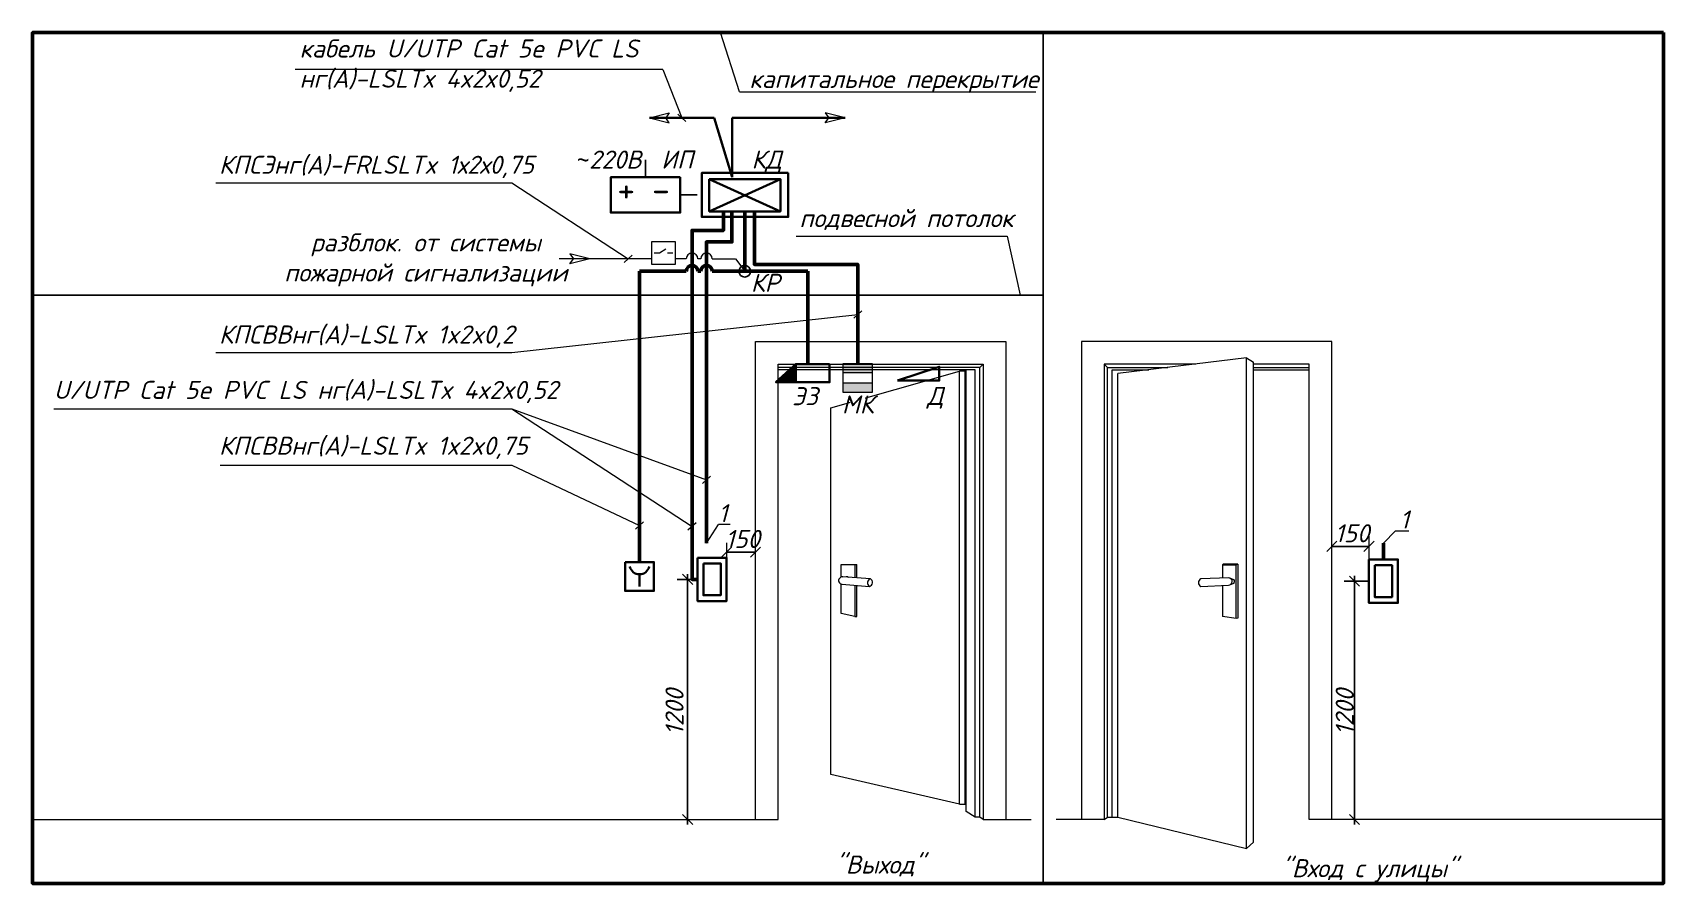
# Model space of a CAD drawing. Header units: millimetres. Extents: x -227263 to 66247, y -328592 to 378394.
# Drawn here: x -155987 to -133428, y -172947 to -161177 of the extents above; entities that cross this region are included whole.
import ezdxf
from ezdxf.enums import TextEntityAlignment as Align

# ---------------------------------------------------------------- set-up
doc = ezdxf.new("R2010")
doc.units = ezdxf.units.MM
doc.header["$LTSCALE"] = 0.5
doc.set_wipeout_variables(frame=1)
doc.layers.get('0').update_dxf_attribs({"lineweight": 18})
for name, color, linetype, lineweight in [('002_СКУД', 7, 'Continuous', 40), ('1.АПС_текст', 7, 'Continuous', 15), ('1Шлейф контроля', 6, 'Continuous', 50), ('1Шлейф управления', 4, 'Continuous', 50), ('АПС извещ', 1, 'Continuous', 30), ('СС Текст', 7, 'Continuous', 25), ('СС_СКУД_кабель', 7, 'Continuous', 30), ('СС_СКУД_оборудование', 7, 'Continuous', 25), ('Текст', 2, 'Continuous', 0), ('узлы', 7, 'Continuous', 15), ('Часофикация', 250, 'Continuous', 20)]:
    doc.layers.add(name, color=color, linetype=linetype, lineweight=lineweight)
doc.layers.add('1', color=7, linetype='Continuous')
doc.layers.add('Датчики охр.', color=5, linetype='Continuous')
doc.styles.add('DEN', font='', dxfattribs={"height": 300})
doc.styles.add('ISOCPEUR', font='isocpeui.ttf', dxfattribs={"height": 2.5})
doc.styles.get('DEN').set_extended_font_data('ISOCPEUR')

# ---------------------------------------------------------------- blocks, each defined once
blk = doc.blocks.new('A$C9ab982bb')
at = {"layer": 'АПС извещ', "color": 1, "lineweight": 30, "ltscale": 100}
blk.add_lwpolyline([(320, 0), (320, 631), (0, 631), (0, 0)], close=True, dxfattribs=at)
at = {"layer": '1', "color": 7, "lineweight": 20, "style": 'DEN'}
blk.add_text('+ -', height=240, rotation=270, dxfattribs=at).set_placement((92, 573))
blk = doc.blocks.new('A$C5594c400')
at = {"layer": '002_СКУД', "color": 7, "lineweight": 30}
blk.add_lwpolyline([(0, 0), (720, 240), (720, 0), (0, 0)], dxfattribs=at)
blk = doc.blocks.new('A$C27f7bdc1')
at = {"color": 0, "linetype": 'Continuous', "lineweight": 15}
blk.add_wipeout([(0, 500), (500, 500), (500, 0), (0, 0)], dxfattribs=at).dxf.layer = '002_СКУД'
at = {"layer": '002_СКУД', "color": 0, "linetype": 'Continuous', "lineweight": 15}
for p, q in [((50, 250), (163, 250)), ((163, 250), (300, 343)), ((337, 250), (450, 250))]:
    blk.add_line(p, q, dxfattribs=at)
blk.add_lwpolyline([(0, 500), (500, 500), (500, 0), (0, 0)], close=True, dxfattribs=at)
blk = doc.blocks.new('A$Cff5e0414')
at = {"color": 0, "linetype": 'Continuous', "lineweight": -2}
blk.add_wipeout([(0, 400), (400, 400), (400, 0), (0, 0)], dxfattribs=at).dxf.layer = '002_СКУД'
at = {"layer": '002_СКУД', "color": 0, "linetype": 'Continuous', "lineweight": -2}
blk.add_lwpolyline([(0, 400), (400, 400), (400, 0), (0, 0)], close=True, dxfattribs=at)
blk.add_lwpolyline([(200, 60), (200, 230)], dxfattribs=at)
blk.add_arc((200, 367), 137, 191.269, 348.731, dxfattribs=at)
blk = doc.blocks.new('_Oblique')
at = {"color": 0, "linetype": 'ByBlock', "lineweight": -2}
blk.add_line((-0.5, -0.5), (0.5, 0.5), dxfattribs=at)
blk = doc.blocks.new('A$Ccd7540e4')
at = {"layer": '002_СКУД', "lineweight": 30}
h = blk.add_hatch(color=5, dxfattribs=at)
h.dxf.hatch_style = 1
h.paths.add_polyline_path([(0, 272), (0, 400), (-400, 400), (-400, 272)])
h.paths.add_polyline_path([(-400, 128), (-400, 0), (0, 0), (0, 128)])
at = {"layer": '002_СКУД', "color": 5, "lineweight": 15}
blk.add_lwpolyline([(-400, 400), (0, 400), (0, 0), (-400, 0)], close=True, dxfattribs=at)
for points in [[(0, 272), (-400, 272)], [(0, 128), (-400, 128)]]:
    blk.add_lwpolyline(points, dxfattribs=at)
blk = doc.blocks.new('A$C876f5cd0')
at = {"layer": '002_СКУД', "lineweight": 30}
h = blk.add_hatch(color=256, dxfattribs=at)
h.dxf.hatch_style = 1
h.paths.add_polyline_path([(468, 0), (744, 0), (468, 250)])
for points in [[(0, 250), (468, 250), (744, 0), (0, 0), (0, 250)], [(468, 250), (468, 0)]]:
    blk.add_lwpolyline(points, dxfattribs=at)
blk = doc.blocks.new('A$C49419f92')
at = {"color": 0, "linetype": 'Continuous', "lineweight": -2}
blk.add_wipeout([(0, 600), (400, 600), (400, 0), (0, 0)], dxfattribs=at).dxf.layer = '002_СКУД'
at = {"layer": '002_СКУД', "color": 0, "linetype": 'Continuous', "lineweight": -2}
for points in [[(0, 600), (400, 600), (400, 0), (0, 0)], [(80, 520), (320, 520), (320, 80), (80, 80)]]:
    blk.add_lwpolyline(points, close=True, dxfattribs=at)
blk = doc.blocks.new('контр')
at = {"layer": 'АПС извещ', "color": 5, "lineweight": 30, "ltscale": 100}
blk.add_lwpolyline([(316, 162), (-314, 162), (-314, -158), (316, -158)], close=True, dxfattribs=at)
at = {"layer": 'Датчики охр.', "color": 5, "lineweight": 30}
for p, q in [((-259, 118), (259, -118)), ((259, 118), (-259, -118))]:
    blk.add_line(p, q, dxfattribs=at)
blk.add_lwpolyline([(-259, 118), (259, 118), (259, -118), (-259, -118)], close=True, dxfattribs=at)

msp = doc.modelspace()

# ---------------------------------------------------------------- linework, layer by layer
at = {"color": 18, "lineweight": 20, "true_color": 0x000000}
for p, q in [((-146207.5, -161995.2), (-146470.2, -161176.8)), ((-147268, -161687.9), (-152356.2, -161687.9)), ((-147268, -161687.9), (-147006.9, -162356.2)), ((-146207.5, -161995.2), (-142111.7, -161995.2)), ((-147063.1, -162304.6), (-146950.8, -162407.8)), ((-153454.9, -163255.2), (-149359.1, -163255.2)), ((-149359.1, -163255.2), (-147750.3, -164306.3)), ((-145425.8, -163993.2), (-142507, -163993.2)), ((-142507, -163993.2), (-142326.5, -164811.3)), ((-147694.2, -164254.7), (-147806.5, -164358))]:
    msp.add_line(p, q, dxfattribs=at)
at = {"color": 6, "lineweight": 20}
for p, q in [((-147453.2, -162356.2), (-147179.8, -162285.9)), ((-147453.2, -162356.2), (-147179.8, -162426.6)), ((-147179.8, -162285.9), (-147228.8, -162356.2)), ((-147179.8, -162426.6), (-147228.8, -162356.2)), ((-144748.8, -162356.2), (-145022.2, -162285.9)), ((-145022.2, -162285.9), (-144973.2, -162356.2)), ((-144748.8, -162356.2), (-145022.2, -162426.6)), ((-145022.2, -162426.6), (-144973.2, -162356.2))]:
    msp.add_line(p, q, dxfattribs=at)
at = {"color": 1, "lineweight": 20}
for p, q in [((-146945.4, -164306.3), (-148701.6, -164306.3)), ((-148281, -164306.3), (-148554.4, -164236)), ((-148554.4, -164236), (-148505.4, -164306.3)), ((-148281, -164306.3), (-148554.4, -164376.7)), ((-148554.4, -164376.7), (-148505.4, -164306.3)), ((-146745.4, -164306.3), (-146785.4, -164306.3))]:
    msp.add_line(p, q, dxfattribs=at)
at = {"color": 7, "lineweight": 20}
for p, q in [((-144517.1, -165024.2), (-144629.4, -165127.5)), ((-153454.9, -165603.4), (-149359.1, -165603.4)), ((-155694.7, -166381.1), (-149359.1, -166381.1)), ((-149359.1, -166381.1), (-146865.4, -168010.5)), ((-153392.4, -167158.9), (-149359.1, -167158.9)), ((-149359.1, -167158.9), (-147592.3, -167997)), ((-146609.3, -167311.8), (-146721.6, -167415)), ((-147536.1, -167945.4), (-147648.4, -168048.6)), ((-146809.3, -167958.8), (-146921.6, -168062.1))]:
    msp.add_line(p, q, dxfattribs=at)
at = {"ltscale": 100}
for p, q in [((-139098.2, -172375.9), (-139098.2, -165736.1)), ((-139195.5, -172462.4), (-139098.2, -172375.9))]:
    msp.add_line(p, q, dxfattribs=at)
at = {"color": 7, "lineweight": 9}
for p, q in [((-139441.7, -168720.9), (-139824.8, -168733.5)), ((-139527.3, -168538.6), (-139527.3, -168723.2)), ((-139527.3, -168538.6), (-139338.3, -168538.6)), ((-139338.3, -169283.6), (-139338.3, -168538.6)), ((-139826, -168840.4), (-139443.6, -168821.7)), ((-139527.3, -168826.9), (-139527.3, -169256.8)), ((-139338.3, -169283.6), (-139527.3, -169256.8))]:
    msp.add_line(p, q, dxfattribs=at)
at = {"color": 1, "lineweight": 20}
msp.add_lwpolyline([(-146585.4, -164306.3), (-146265.5, -164306.3), (-146136.7, -164478.4)], dxfattribs=at)
at = {"color": 7, "lineweight": 20}
for points in [[(-149359.1, -165603.4), (-144573.3, -165075.8)], [(-149359.1, -166381.1), (-146665.4, -167363.4)]]:
    msp.add_lwpolyline(points, dxfattribs=at)
at = {"color": 7, "lineweight": 9}
for points in [[(-145988, -172063.5), (-145988, -165448.5)], [(-145988, -165448.5), (-142523, -165448.5), (-142523, -172063.5)], [(-138014.3, -165448.5), (-141479.3, -165448.5), (-141479.3, -172063.5)], [(-138014.3, -172063.5), (-138014.3, -165448.5)], [(-155987.4, -172063.5), (-145673, -172063.5), (-145673, -165763.5)], [(-145673, -165763.5), (-142838, -165763.5), (-142838, -172063.5), (-142172.1, -172063.5)], [(-142885.2, -165810.7), (-142838, -165763.5)], [(-139896.9, -165763.5), (-141164.3, -165763.5), (-141164.3, -172063.5), (-141830.2, -172063.5)], [(-141117, -165810.7), (-141164.3, -165763.5)], [(-140975.3, -172032), (-139195.5, -172462.4), (-139195.5, -165678.3), (-140975.3, -165894.4)], [(-138329.3, -165763.5), (-139098.2, -165763.5)], [(-133428.5, -172063.5), (-138329.3, -172063.5), (-138329.3, -165763.5)], [(-142885.2, -165810.7), (-145673, -165810.7)], [(-142838, -172063.5), (-142885.2, -172032), (-142948.2, -172032), (-142948.2, -165842.2), (-145673, -165842.2)], [(-143164.3, -171849.6), (-144944.1, -171440.1), (-144944.1, -166368.6), (-143164.3, -165862.3)], [(-143164.3, -171849.6), (-143085.6, -171849.6), (-143085.6, -165862.3), (-143164.3, -165862.3)], [(-143164.3, -171847.3), (-143164.3, -165862.3)], [(-142948.2, -172032), (-143074.2, -171953.2), (-143074.2, -165842.2)], [(-142885.2, -172032), (-142885.2, -165810.7)], [(-141117, -172032), (-141117, -165810.7)], [(-141117, -165810.7), (-140285.9, -165810.7)], [(-141054, -172032), (-141054, -165842.2)], [(-141054, -165842.2), (-140545.2, -165842.2)], [(-140975.3, -172029.7), (-140975.3, -165894.4)], [(-139098.2, -165810.7), (-138329.3, -165810.7)], [(-139098.2, -165842.2), (-138329.3, -165842.2)], [(-146388.1, -168237.1), (-146388.1, -168746.5)], [(-144801.3, -168710.5), (-144801.3, -168534.1), (-144587.1, -168534.1)], [(-144612.3, -168534.1), (-144612.3, -168718.7)], [(-144587.1, -168720.3), (-144587.1, -168534.1)], [(-144612.3, -168822.4), (-144612.3, -169252.3), (-144801.3, -169214.5), (-144801.3, -168811.3)], [(-144612.3, -169252.3), (-144587.1, -169252.3), (-144587.1, -168824.5)], [(-141164.3, -172063.5), (-141117, -172032), (-140975.3, -172032)]]:
    msp.add_lwpolyline(points, dxfattribs=at)
at = {"ltscale": 100}
for points in [[(-139195.5, -165678.3), (-139098.2, -165736.1)], [(-139338.3, -168538.6), (-139314.7, -168531.9), (-139515.1, -168531.9), (-139527.3, -168538.6)], [(-139437.3, -168721.2), (-139368.5, -168740.8)], [(-139314.7, -168531.9), (-139314.7, -169279.5), (-139338.3, -169283.6)], [(-139370, -168798.3), (-139423.6, -168818)]]:
    msp.add_lwpolyline(points, dxfattribs=at)
at = {"color": 7, "lineweight": 9}
for points in [[(-144399, -168732.6), (-144781, -168707.7, 1), (-144794.4, -168807.6), (-144412.4, -168838.7, 0.6731968), (-144399, -168732.6)], [(-144781, -168707.7), (-144731.6, -168701, -0.2493776), (-144699.2, -168713, -0.2493776)], [(-144399, -168732.6, 0.643264), (-144412.4, -168838.7)], [(-139824.8, -168733.5, 0.643264), (-139826, -168840.4)]]:
    msp.add_lwpolyline(points, format="xyb", dxfattribs=at)
at = {"color": 1, "lineweight": 20}
for centre in [(-146865.4, -164306.3), (-146665.4, -164306.3)]:
    msp.add_arc(centre, 80, 0, 180, dxfattribs=at)
at = {"color": 7, "lineweight": 9}
msp.add_arc((-139442.7, -168771.3), 50.4, 268.88833, 88.88833, dxfattribs=at)
at = {"ltscale": 100}
msp.add_arc((-139420.3, -168768.2), 58.6, 329.1248, 27.87543, dxfattribs=at)
at = {"layer": '1Шлейф контроля', "color": 6}
msp.add_lwpolyline([(-146665.4, -168238.4), (-146665.4, -164072.8), (-146314, -164072.8), (-146314, -163665.7)], dxfattribs=at)
at = {"layer": '1Шлейф контроля', "color": 5}
msp.add_lwpolyline([(-146001.8, -163665.7), (-146001.8, -164384), (-144573.3, -164384), (-144573.3, -165756.1)], dxfattribs=at)
at = {"layer": '1Шлейф контроля'}
msp.add_lwpolyline([(-146865.4, -168500.9), (-146865.4, -168740.9), (-146788.1, -168740.9)], dxfattribs=at)
at = {"layer": '1Шлейф управления', "color": 30}
for p, q in [((-146136.7, -163665.7), (-146136.7, -164478.4)), ((-146945.4, -164478.4), (-147592.3, -164478.4)), ((-146745.4, -164478.4), (-146785.4, -164478.4)), ((-145265.1, -164478.4), (-146585.4, -164478.4))]:
    msp.add_line(p, q, dxfattribs=at)
for points in [[(-147592.3, -164478.4), (-147592.3, -168500.9)], [(-145265.1, -164478.4), (-145265.1, -165763.5)]]:
    msp.add_lwpolyline(points, dxfattribs=at)
for centre in [(-146865.4, -164478.4), (-146665.4, -164478.4)]:
    msp.add_arc(centre, 80, 0, 180, dxfattribs=at)
at = {"layer": 'СС Текст'}
for p, q in [((-138014.3, -168284.1), (-137500.8, -168284.1)), ((-146388.1, -168363.1), (-145988, -168363.1)), ((-146926.4, -172133.7), (-146926.4, -168669.3)), ((-137702.6, -172133.7), (-137702.6, -168694)), ((-146708.1, -168740.9), (-147069.6, -168740.9))]:
    msp.add_line(p, q, dxfattribs=at)
at = {"layer": 'СС_СКУД_кабель', "lineweight": 25}
for points in [[(-142008.2, -172946.7), (-142008.2, -161176.8)], [(-155987.4, -164811.3), (-142008.2, -164811.3)]]:
    msp.add_lwpolyline(points, dxfattribs=at)
at = {"layer": 'СС_СКУД_кабель', "color": 1, "lineweight": 25}
for points in [[(-147509, -163178.8), (-147509, -162934.7)], [(-147029, -163422.2), (-146792.3, -163422.2)]]:
    msp.add_lwpolyline(points, dxfattribs=at)
at = {"layer": 'СС_СКУД_оборудование', "color": 7}
msp.add_circle((-146136.7, -164478.4), 80, dxfattribs=at)
at = {"layer": 'Текст'}
for p, q in [((-146665.4, -168238.4), (-146498.2, -167983.9)), ((-146339.2, -167983.9), (-146498.2, -167983.9)), ((-137133.6, -168071.2), (-137300.8, -168238.4)), ((-137133.6, -168071.2), (-136951.1, -168071.2))]:
    msp.add_line(p, q, dxfattribs=at)
at = {"layer": 'Часофикация', "color": 6, "lineweight": 30, "ltscale": 70}
for p, q in [((-146560.6, -162356.2), (-147453.2, -162356.2)), ((-146312.3, -163178.8), (-146560.6, -162356.2)), ((-146312.3, -163178.8), (-146312.3, -162356.2)), ((-146312.3, -162356.2), (-144748.8, -162356.2))]:
    msp.add_line(p, q, dxfattribs=at)

# ---------------------------------------------------------------- block references
at = {"layer": 'СС Текст', "xscale": 140, "yscale": 140, "zscale": 140}
for p, rotation in [((-138014.3, -168284.1), 180), ((-146388.1, -168363.1), 180), ((-145988, -168363.1), 180), ((-146926.4, -168740.9), 90), ((-146926.4, -168740.9), 270), ((-137702.6, -168765.6), 90), ((-137702.6, -168765.6), 270), ((-146926.4, -172063.5), 270), ((-137702.6, -172063.5), 270)]:
    msp.add_blockref('_Oblique', p, dxfattribs=dict(at, rotation=rotation))
msp.add_blockref('_Oblique', (-145988, -168363.1), dxfattribs=at)
at = {"layer": 'СС_СКУД_оборудование', "color": 30, "true_color": 0xf26722, "xscale": 1.521538874017873, "yscale": 1.521538874017873, "zscale": 1.521538874017873, "rotation": 90}
msp.add_blockref('A$C9ab982bb', (-147029, -163665.7), dxfattribs=at)
at = {"layer": 'СС_СКУД_оборудование', "color": 1, "lineweight": 30, "xscale": 1.901923592522341, "yscale": 1.901923592522341, "zscale": 1.901923592522341}
msp.add_blockref('контр', (-146135, -163426.9), dxfattribs=at)
at = {"layer": 'СС_СКУД_оборудование', "color": 6, "lineweight": 30, "xscale": -1}
msp.add_blockref('A$C876f5cd0', (-144961.8, -166013.5), dxfattribs=at)
at = {"layer": 'СС_СКУД_оборудование', "color": 7, "lineweight": 30, "xscale": 0.8, "yscale": 0.8, "zscale": 0.8}
msp.add_blockref('A$C5594c400', (-144022.2, -165990.7), dxfattribs=at)

# ---------------------------------------------------------------- texts
at = {"layer": '1', "color": 7, "style": 'ISOCPEUR'}
for s, p in [('капитальное перекрытие', (-146072.6, -161942.8)), ('КПСЭнг(А)-FRLSLTx 1х2х0,75', (-153409.1, -163130.4)), ('подвесной потолок', (-145380.1, -163868.3)), ('КПСВВнг(A)-LSLTx 1x2x0,2', (-153409.1, -165478.6)), ('U/UTP Cat 5e PVC LS нг(А)-LSLTx 4x2x0,52', (-155694.4, -166244.4)), ('КПСВВнг(A)-LSLTx 1x2x0,75', (-153409.1, -167017))]:
    msp.add_text(s, height=250, dxfattribs=at).set_placement(p)
at = {"layer": '1', "color": 7, "lineweight": 20, "style": 'ISOCPEUR'}
for s, p in [('ИП', (-147291.6, -163057.7)), ('КД', (-146043, -163057.7)), ('КР', (-146052.2, -164763.2))]:
    msp.add_text(s, height=250, dxfattribs=at).set_placement(p)
at = {"layer": '1', "color": 7, "insert": (-152294.8, -161271.6), "char_height": 250, "width": 5026.209, "attachment_point": 1, "style": 'ISOCPEUR'}
msp.add_mtext('кабель U/UTP Cat 5e PVC LS нг(А)-LSLTx 4x2x0,52 ', dxfattribs=at)
at = {"layer": '1.АПС_текст', "lineweight": 30, "ltscale": 100, "style": 'ISOCPEUR'}
for s, p in [('ЭЗ', (-145303.4, -166206.5)), ('Д', (-143501.6, -166203.3)), ('1', (-146439, -167824.7)), ('1', (-137010.3, -167912)), ('150', (-146166, -168181.6)), ('150', (-137735.5, -168102.6)), ('"Выход"', (-144264.7, -172686.3)), ('"Вход с улицы"', (-137495.4, -172736.7))]:
    msp.add_text(s, height=250, dxfattribs=at).set_placement(p, align=Align.MIDDLE_CENTER)
for p in [(-147107.9, -170578.3), (-137836.5, -170578.3)]:
    msp.add_text('1200', height=250, rotation=90, dxfattribs=at).set_placement(p, align=Align.MIDDLE_CENTER)
at = {"layer": 'Текст', "color": 7, "linetype": 'Continuous', "lineweight": 30, "ltscale": 100, "insert": (-148455.9, -162933.6), "char_height": 250, "width": 586.981, "attachment_point": 4, "style": 'ISOCPEUR'}
msp.add_mtext('{\\fArial Narrow|b0|i0|c204|p34;~}220В', dxfattribs=at)
at = {"layer": 'Текст', "color": 7, "insert": (-152836.8, -163954.1), "char_height": 250, "width": 4577.81, "attachment_point": 1, "style": 'ISOCPEUR'}
msp.add_mtext('\\pxqc;разблок. от системы \\Pпожарной сигнализации', dxfattribs=at)

# ---------------------------------------------------------------- next in the draw order: texts
at = {"layer": 'СС_СКУД_оборудование', "insert": (-144573.3, -166321.3), "char_height": 250, "width": 202, "attachment_point": 5, "style": 'ISOCPEUR', "bg_fill": 3, "box_fill_scale": 1, "bg_fill_color": 256, "bg_fill_transparency": 0}
msp.add_mtext('МК', dxfattribs=at)

# ---------------------------------------------------------------- next in the draw order: linework, layer by layer
at = {"layer": 'узлы', "lineweight": 50}
msp.add_lwpolyline([(-133428.5, -161176.8), (-133428.5, -172946.7), (-155987.4, -172946.7), (-155987.4, -161176.8), (-133428.5, -161176.8)], dxfattribs=at)

# ---------------------------------------------------------------- next in the draw order: block references
at = {"layer": 'СС_СКУД_оборудование', "lineweight": 30}
msp.add_blockref('A$Ccd7540e4', (-144373.3, -166156.1), dxfattribs=at)

# ---------------------------------------------------------------- next in the draw order: block references
at = {"layer": 'СС_СКУД_оборудование', "color": 7, "lineweight": 30, "xscale": 0.6400000000000001, "yscale": 0.6400000000000001, "zscale": 0.6400000000000001}
msp.add_blockref('A$C27f7bdc1', (-147419.7, -164385.5), dxfattribs=at)
at = {"layer": 'СС_СКУД_оборудование', "color": 7, "lineweight": 30}
for name, p in [('A$Cff5e0414', (-147792.3, -168900.9)), ('A$C49419f92', (-146788.1, -169040.9)), ('A$C49419f92', (-137500.8, -169065.6))]:
    msp.add_blockref(name, p, dxfattribs=at)

# ---------------------------------------------------------------- next in the draw order: linework, layer by layer
at = {"color": 7, "lineweight": 9}
msp.add_lwpolyline([(-137500.8, -168142.6), (-137500.8, -168607.8)], dxfattribs=at)
at = {"layer": '1Шлейф контроля'}
msp.add_line((-137300.8, -168238.4), (-137300.8, -168465.6), dxfattribs=at)
at = {"layer": '1Шлейф контроля', "color": 6}
msp.add_lwpolyline([(-146865.4, -168500.9), (-146865.4, -163912.2), (-146432.3, -163912.2), (-146432.3, -163665.7)], dxfattribs=at)
at = {"layer": 'СС Текст'}
msp.add_line((-137500.8, -168765.6), (-137845.9, -168765.6), dxfattribs=at)

# ---------------------------------------------------------------- next in the draw order: block references
at = {"layer": 'СС Текст', "xscale": 140, "yscale": 140, "zscale": 140}
msp.add_blockref('_Oblique', (-137500.8, -168284.1), dxfattribs=at)
at = {"layer": 'СС Текст', "xscale": 140, "yscale": 140, "zscale": 140, "rotation": 180}
msp.add_blockref('_Oblique', (-137500.8, -168284.1), dxfattribs=at)

doc.saveas('drawing.dxf')
